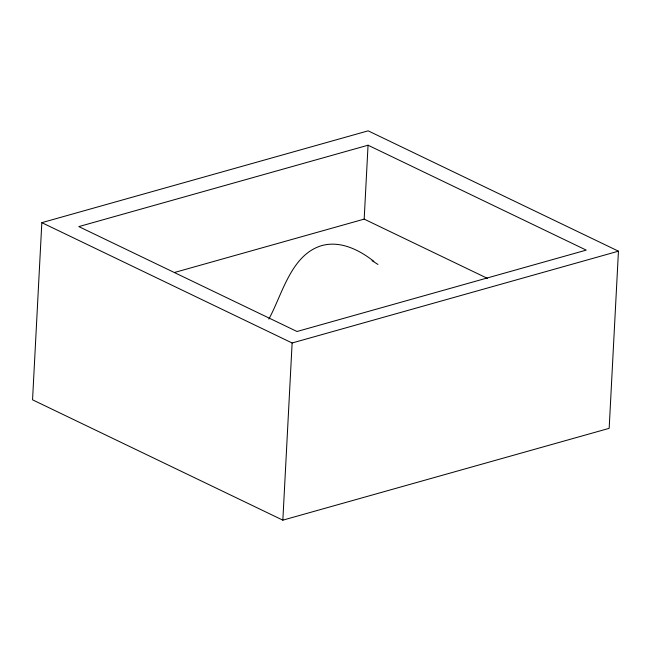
<?xml version="1.0" encoding="UTF-8"?>
<svg xmlns="http://www.w3.org/2000/svg" width="651" height="651" viewBox="0 0 651 651"><rect width="100%" height="100%" fill="white"/><g stroke="black" fill="none" stroke-linecap="round" stroke-linejoin="round"><path stroke-width="0.98" d="M41.835 222.658L32.55 399.82L282.843 520.157L609.165 428.342L618.45 251.18L368.157 130.843L41.835 222.658L292.128 342.987L618.45 251.18M282.843 520.157L292.128 342.987M487.428 278.376L364.178 219.118L368.051 145.214L78.812 226.597L297.011 331.497L586.25 250.122L368.051 145.214M268.855 319.088C282.404 294.219 290.973 254.989 321.513 245.671C340.367 240.333 359.344 249.927 373.853 261.344M174.606 272.452L364.178 219.118M372.014 260.66L377.971 264.452"/></g></svg>
